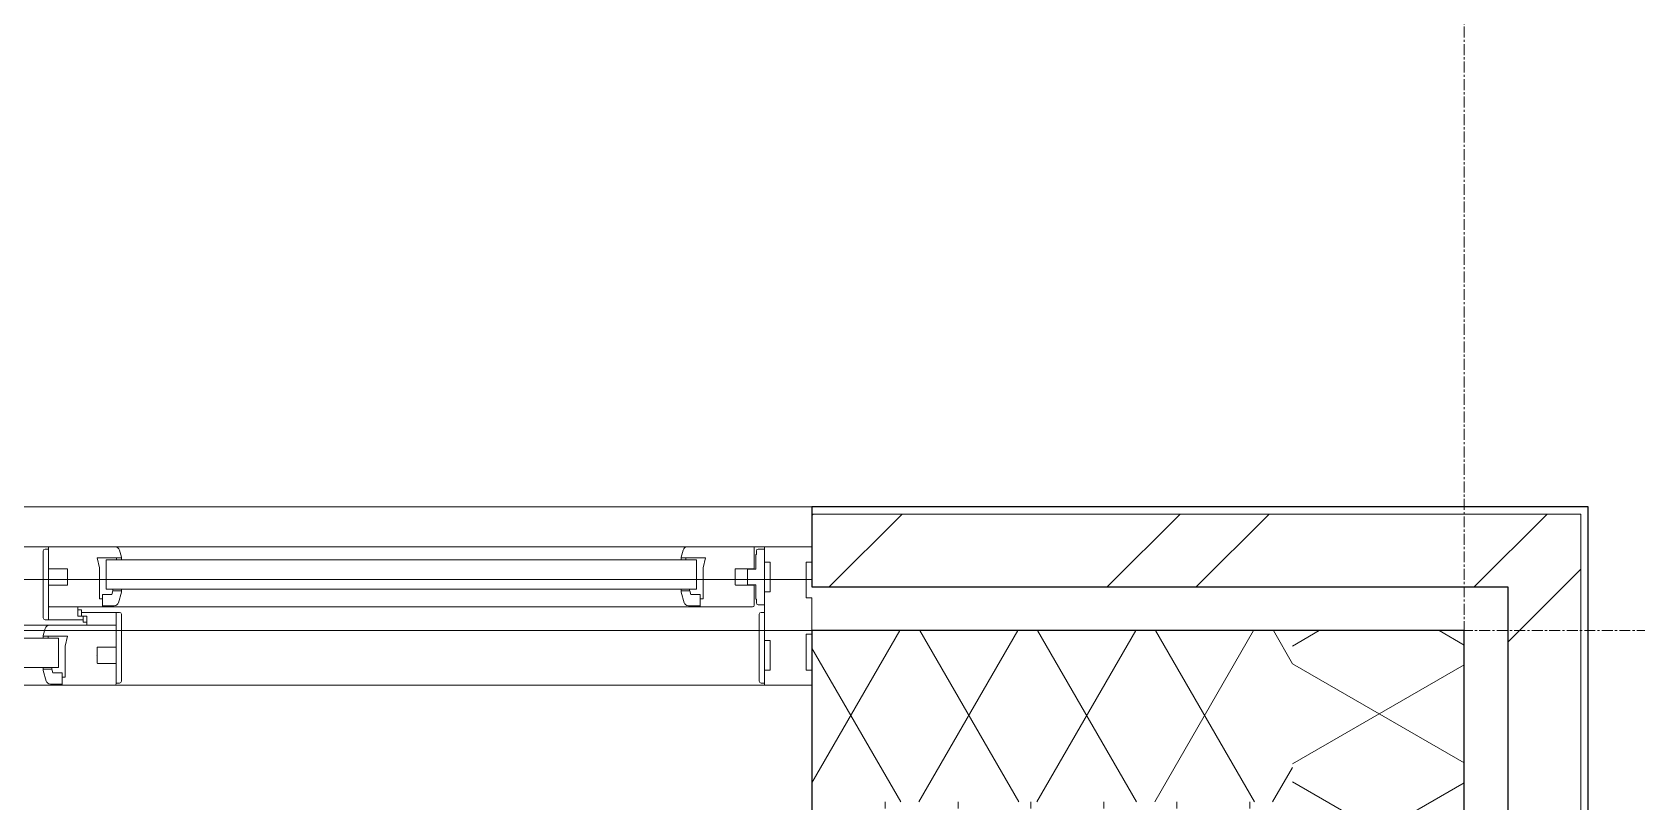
# Model space of a CAD drawing. Header units: millimetres. Extents: x -8546 to 211781, y -3000 to 31870.
# Drawn here: x 2531 to 4731, y 8738 to 9795 of the extents above; entities that cross this region are included whole.
import ezdxf

# ---------------------------------------------------------------- set-up
doc = ezdxf.new("R2010")
doc.units = ezdxf.units.MM
doc.linetypes.add('grid', pattern=[24, 15, -3, 3, -3])
for name, color, linetype, lineweight in [('A-DETL-GENF', 92, 'Continuous', 9), ('A-DOOR', 31, 'Continuous', 9), ('A-GENM', 13, 'Continuous', 9), ('A-WALL', 113, 'Continuous', 9), ('A-WALL-PATT', 111, 'Continuous', 25), ('I-WALL', 2, 'Continuous', 9), ('S-GRID', 1, 'Continuous', 9)]:
    doc.layers.add(name, color=color, linetype=linetype, lineweight=lineweight)
pattern_1 = [(45, (0, 0), (-251.447, 251.447), []), (45, (0, 381), (-251.447, 251.447), [])]

# ---------------------------------------------------------------- blocks, each defined once
blk = doc.blocks.new('Doors_GEALAN_S9000_Sliding-Door_Plan_C - Doors_GEALAN_S9000_Sliding-Door_Plan_C-2090526-Begane grond')
at = {"layer": 'A-DETL-GENF'}
for p, q in [((981.5, 0), (953.5, 0)), ((953.5, -30.1), (953.5, 0)), ((1045.2, 0), (981.5, 0)), ((1829.3, 0), (1893, 0)), ((1893, 0), (1921, 0)), ((1921, 0), (1921, -30.1)), ((1935.5, 0), (2000, 0)), ((2000, 0), (2000, -21)), ((946.5, -97.5), (946.5, -5.5)), ((949, -3), (953.5, -3)), ((953.5, -3), (953.5, -100)), ((1023.4, -29), (1020.4, -15)), ((1020.4, -15), (1046.3, -15)), ((1046.3, -15), (1053.5, -15)), ((1047, -15), (1053.5, -15)), ((1047, -18), (1047, -15)), ((1053.5, -18), (1047, -18)), ((1053.5, -14), (1050.9, -4.4)), ((1053.5, -15), (1053.5, -14)), ((1053.5, -15), (1053.5, -18)), ((1821, -14), (1823.6, -4.4)), ((1821, -15), (1821, -14)), ((1828.2, -15), (1821, -15)), ((1827.5, -15), (1821, -15)), ((1821, -15), (1821, -18)), ((1821, -18), (1827.5, -18)), ((1827.5, -18), (1827.5, -15)), ((1854.1, -15), (1828.2, -15)), ((1851.1, -29), (1854.1, -15)), ((1923, -30.4), (1923, -10.5)), ((1923, -10.5), (1924, -10.5)), ((1924, -10.5), (1924, -5.5)), ((1926.5, -3), (1935, -3)), ((1935, -0.5), (1935, -21)), ((1935, -3), (1935, -79.5)), ((1935, -21), (1943, -21)), ((1943, -21), (1943, -61.5)), ((2000, -21), (1992, -21)), ((1992, -21), (1992, -70)), ((979.5, -30.1), (953.5, -30.1)), ((979.5, -52.4), (979.5, -30.1)), ((1023.4, -71.2), (1023.4, -29)), ((1851.1, -71.2), (1851.1, -29)), ((1895, -40.9), (1894.7, -41.2)), ((1894.7, -41.2), (1895, -41.6)), ((1895, -30.6), (1895, -40.9)), ((1895, -41.6), (1895, -51.9)), ((1921, -30.1), (1895.5, -30.1)), ((1911.7, -52.1), (1911.7, -30.4)), ((1911.7, -30.4), (1923, -30.4)), ((953.5, -52.4), (979.5, -52.4)), ((953.5, -80), (953.5, -52.4)), ((1040.4, -65.5), (1027.5, -65.5)), ((1027.5, -65.5), (1027.5, -81)), ((1041.7, -60.5), (1040.4, -65.5)), ((1053.5, -60.5), (1041.7, -60.5)), ((1053.5, -58), (1042, -58)), ((1042, -58), (1042, -60.5)), ((1042, -60.5), (1053.5, -60.5)), ((1049.6, -76.6), (1053.5, -62)), ((1053.5, -60.5), (1053.5, -58)), ((1053.5, -62), (1053.5, -60.5)), ((1821, -58), (1832.5, -58)), ((1821, -60.5), (1821, -58)), ((1832.5, -60.5), (1821, -60.5)), ((1821, -62), (1821, -60.5)), ((1821, -60.5), (1832.8, -60.5)), ((1824.9, -76.6), (1821, -62)), ((1832.5, -58), (1832.5, -60.5)), ((1832.8, -60.5), (1834.1, -65.5)), ((1834.1, -65.5), (1847, -65.5)), ((1847, -65.5), (1847, -81)), ((1921, -52.4), (1895.5, -52.4)), ((1923, -52.1), (1911.7, -52.1)), ((1921, -80), (1921, -52.4)), ((1923, -72), (1923, -52.1)), ((1935, -61.5), (1935, -128.5)), ((1943, -61.5), (1935, -61.5)), ((953.5, -82.5), (953.5, -100)), ((954, -82.5), (953.5, -82.5)), ((994, -82.5), (954, -82.5)), ((956, -82.5), (1027.5, -82.5)), ((994, -95), (994, -82.5)), ((999, -86.5), (994, -86.5)), ((999, -95), (999, -86.5)), ((1027.5, -71.2), (1023.4, -71.2)), ((1027.5, -82.5), (1027.5, -71.2)), ((1027.5, -81), (1043.8, -81)), ((1847, -81), (1830.7, -81)), ((1847, -82.5), (1847, -71.2)), ((1847, -71.2), (1851.1, -71.2)), ((1918.5, -82.5), (1847, -82.5)), ((1924, -72), (1923, -72)), ((1924, -77), (1924, -72)), ((1935, -79.5), (1926.5, -79.5)), ((1992, -70), (2000, -70)), ((2000, -70), (2000, -120)), ((953.5, -100), (949, -100)), ((953.5, -100), (1001, -100)), ((954.8, -107.5), (1018.5, -107.5)), ((1001, -95), (994, -95)), ((1046.5, -90), (999, -90)), ((999, -90), (999, -95)), ((999, -95), (1006, -95)), ((1001, -95), (1001, -103.5)), ((1001, -100), (1001, -95)), ((1001, -103.5), (1006, -103.5)), ((1006, -95), (1006, -107.5)), ((1006, -107.5), (1046, -107.5)), ((1018.5, -107.5), (1046.5, -107.5)), ((1046, -107.5), (1046.5, -107.5)), ((1046.5, -107.5), (1046.5, -90)), ((1046.5, -187), (1046.5, -90)), ((1046.5, -90), (1051, -90)), ((1046.5, -108), (1046.5, -137.6)), ((1053.5, -92.5), (1053.5, -184.5)), ((1928, -92.5), (1928, -184.5)), ((1935, -90), (1930.5, -90)), ((1935, -187), (1935, -90)), ((946.5, -121.5), (949.1, -111.9)), ((946.5, -122.5), (946.5, -121.5)), ((953.7, -122.5), (946.5, -122.5)), ((953, -122.5), (946.5, -122.5)), ((946.5, -122.5), (946.5, -125.5)), ((946.5, -125.5), (953, -125.5)), ((953, -125.5), (953, -122.5)), ((979.6, -122.5), (953.7, -122.5)), ((976.6, -136.5), (979.6, -122.5)), ((1935, -128.5), (1943, -128.5)), ((1943, -128.5), (1943, -169)), ((2000, -120), (1992, -120)), ((1992, -120), (1992, -169)), ((976.6, -178.7), (976.6, -136.5)), ((1020.5, -148.4), (1020.1, -148.7)), ((1020.1, -148.7), (1020.5, -149.1)), ((1020.5, -138.1), (1020.5, -148.4)), ((1020.5, -149.1), (1020.5, -159.4)), ((1046.5, -137.6), (1021, -137.6)), ((946.5, -165.5), (958, -165.5)), ((946.5, -168), (946.5, -165.5)), ((958, -168), (946.5, -168)), ((946.5, -169.5), (946.5, -168)), ((946.5, -168), (958.3, -168)), ((950.4, -184.1), (946.5, -169.5)), ((958, -165.5), (958, -168)), ((958.3, -168), (959.6, -173)), ((959.6, -173), (972.5, -173)), ((972.5, -173), (972.5, -188.5)), ((1046.5, -159.9), (1021, -159.9)), ((1046.5, -187.5), (1046.5, -159.9)), ((1935, -169), (1935, -189.5)), ((1943, -169), (1935, -169)), ((1992, -169), (2000, -169)), ((2000, -169), (2000, -190)), ((972.5, -188.5), (956.2, -188.5)), ((972.5, -190), (972.5, -178.7)), ((972.5, -178.7), (976.6, -178.7)), ((1044, -190), (972.5, -190)), ((1051, -187), (1046.5, -187)), ((1930.5, -187), (1935, -187)), ((2000, -190), (1935.5, -190))]:
    blk.add_line(p, q, dxfattribs=at)
at = {"layer": 'A-DETL-GENF', "lineweight": 18}
for p, q in [((1032.5, -18), (1032.5, -58)), ((1842, -18), (1032.5, -18)), ((1842, -58), (1842, -18)), ((1032.5, -58), (1842, -58)), ((967.5, -125.5), (86, -125.5)), ((967.5, -165.5), (967.5, -125.5)), ((86, -165.5), (967.5, -165.5))]:
    blk.add_line(p, q, dxfattribs=at)
at = {"layer": 'A-DETL-GENF'}
for centre, radius, start, end in [((1045.2, -6), 6, 15, 90), ((1829.3, -6), 6, 90, 165), ((1935.5, -0.5), 0.5, 90, 180), ((949, -5.5), 2.5, 90, 180), ((1926.5, -5.5), 2.5, 90, 180), ((1895.5, -30.6), 0.5, 90, 180), ((1895.5, -51.9), 0.5, 180, 270), ((956, -80), 2.5, 180, 270), ((1043.8, -75), 6, 270, 345), ((1830.7, -75), 6, 195, 270), ((1918.5, -80), 2.5, 270, 0), ((1926.5, -77), 2.5, 180, 270), ((949, -97.5), 2.5, 180, 270), ((954.8, -113.5), 6, 90, 165), ((1051, -92.5), 2.5, 0, 90), ((1930.5, -92.5), 2.5, 90, 180), ((1021, -138.1), 0.5, 90, 180), ((1021, -159.4), 0.5, 180, 270), ((956.2, -182.5), 6, 195, 270), ((1044, -187.5), 2.5, 270, 0), ((1051, -184.5), 2.5, 270, 0), ((1930.5, -184.5), 2.5, 180, 270), ((1935.5, -189.5), 0.5, 180, 270)]:
    blk.add_arc(centre, radius, start, end, dxfattribs=at)
at = {"layer": 'A-GENM'}
for p, q in [((2000, 0), (-2000, 0)), ((1013.3, 0), (1861.2, 0)), ((1882.7, -82.5), (991.7, -82.5)), ((53.1, -107.5), (1000.4, -107.5)), ((-2000, -190), (2000, -190)), ((1009.8, -190), (55.5, -190)), ((1935, -190), (953.5, -190))]:
    blk.add_line(p, q, dxfattribs=at)

msp = doc.modelspace()

# ---------------------------------------------------------------- hatches: boundary and pattern name
at = {"layer": 'A-WALL-PATT', "lineweight": 9}
h = msp.add_hatch(dxfattribs=at)
h.set_pattern_fill('FP_12', color=256, style=0, pattern_type=2)
h.set_pattern_definition(pattern_1)
h.paths.add_polyline_path([(4553.7, 9033.5), (4653.7, 9033.5), (4653.7, 9133.5), (3599.7, 9133.5), (3599.7, 9033.5), (4237.7, 9033.5)])
h.paths.add_polyline_path([(-435.3, 9033.5), (-400.3, 9033.5), (-400.3, 9133.5), (-1302.8, 9133.5), (-1302.8, 9033.5)])
h = msp.add_hatch(dxfattribs=at)
h.set_pattern_fill('FP_12', color=256, style=0, pattern_type=2)
h.set_pattern_definition(pattern_1)
h.paths.add_polyline_path([(4553.7, 1700.4), (4653.7, 1700.4), (4653.7, 3771.4), (4553.7, 3771.4), (4553.7, 1800.4)])
h.paths.add_polyline_path([(4553.7, 4676.4), (4653.7, 4676.4), (4653.7, 6180.5), (4553.7, 6180.5), (4553.7, 5621.6)])
h.paths.add_polyline_path([(4653.7, 7400.5), (4653.7, 9033.5), (4553.7, 9033.5), (4553.7, 7400.5), (4583.7, 7400.5)])
h = msp.add_hatch(dxfattribs=at)
h.set_pattern_fill('FP_10', color=256, angle=60, style=0, pattern_type=2)
h.set_pattern_definition([(60, (1308.99, 8716.98), (-121.2436, 70), []), (120, (1308.99, 8716.98), (-121.2436, -70), [])])
h.paths.add_polyline_path([(4249.7, 8738.5), (4258.7, 8738.5), (4258.7, 8973.5), (3599.7, 8973.5), (3599.7, 8738.5), (4237.7, 8738.5)])
h.paths.add_polyline_path([(-400.3, 8738.5), (-400.3, 8973.5), (-1597.8, 8973.5), (-1597.8, 8738.5), (-435.3, 8738.5)])
h = msp.add_hatch(dxfattribs=at)
h.set_pattern_fill('FP_34', color=256, angle=60, style=0, pattern_type=2)
h.set_pattern_definition([(330, (4237.24, 5545.18), (70, 121.2436), []), (30, (4237.24, 5545.18), (-70, 121.2436), [])])
h.paths.add_polyline_path([(4493.7, 2095.4), (4493.7, 3052.4), (4258.7, 3052.4), (4258.7, 2095.4)])
h.paths.add_polyline_path([(4493.7, 3141.4), (4493.7, 3771.4), (4370.5, 3771.4), (4370.5, 3718.4), (4258.7, 3718.4), (4258.7, 3141.4)])
h.paths.add_polyline_path([(4262.5, 3761.4), (4296.5, 3761.4), (4296.5, 3771.4), (4258.7, 3771.4), (4258.7, 3761.4)])
h.paths.add_polyline_path([(4410, 4676.4), (4493.7, 4676.4), (4493.7, 4706.4), (4373, 4705.8), (4373, 4676.4), (4408, 4676.4)])
h.paths.add_polyline_path([(4493.7, 4795.4), (4493.7, 6127.5), (4363.7, 6127.5), (4363.7, 6170.5), (4429.7, 6170.5), (4429.7, 6180.5), (4258.7, 6180.5), (4258.7, 4795.4)])
h.paths.add_polyline_path([(4363.7, 7400.5), (4429.7, 7400.5), (4429.7, 7410.5), (4363.7, 7410.5), (4363.7, 7453.5), (4493.7, 7453.5), (4493.7, 8973.5), (4258.7, 8973.5), (4258.7, 7400.5)])
h = msp.add_hatch(dxfattribs=at)
h.set_pattern_fill('FP_3', color=256, style=0, pattern_type=2)
h.set_pattern_definition([(90, (0, 0), (-100, 6e-15), [])])
h.paths.add_polyline_path([(4249.7, 8729.5), (4249.7, 8738.5), (3599.7, 8738.5), (3599.7, 8729.5), (4237.7, 8729.5)])
h.paths.add_polyline_path([(-435.3, 8729.5), (-400.3, 8729.5), (-400.3, 8738.5), (-1606.8, 8738.5), (-1606.8, 8729.5), (-1603.6, 8729.5)])

# ---------------------------------------------------------------- linework, layer by layer
at = {"layer": 'A-WALL'}
for p, q in [((-400.3, 9143.5), (3599.7, 9143.5)), ((3599.7, 9133.5), (4653.7, 9133.5)), ((4653.7, 9133.5), (4653.7, 7400.5)), ((3599.7, 9043.5), (-400.3, 9043.5))]:
    msp.add_line(p, q, dxfattribs=at)
at = {"layer": 'A-WALL', "lineweight": 25}
for p, q in [((4663.7, 9143.5), (3599.7, 9143.5)), ((3599.7, 9143.5), (3599.7, 9033.5)), ((4663.7, 7400.5), (4663.7, 9143.5)), ((3599.7, 9033.5), (4553.7, 9033.5)), ((4553.7, 9033.5), (4553.7, 7400.5))]:
    msp.add_line(p, q, dxfattribs=at)
at = {"layer": 'I-WALL'}
for p, q in [((-400.3, 8973.5), (3599.7, 8973.5)), ((-400.3, 8898.5), (3599.7, 8898.5))]:
    msp.add_line(p, q, dxfattribs=at)
at = {"layer": 'I-WALL', "lineweight": 25}
for p, q in [((4493.7, 8973.5), (3599.7, 8973.5)), ((3599.7, 8973.5), (3599.7, 8717)), ((4493.7, 7453.5), (4493.7, 8973.5))]:
    msp.add_line(p, q, dxfattribs=at)
at = {"layer": 'S-GRID', "linetype": 'grid'}
for p, q in [((4493.7, -988.7), (4493.7, 13256.3)), ((6521.6, 8973.5), (-7016.6, 8973.5))]:
    msp.add_line(p, q, dxfattribs=at)

# ---------------------------------------------------------------- block references
at = {"layer": 'A-DOOR'}
msp.add_blockref('Doors_GEALAN_S9000_Sliding-Door_Plan_C - Doors_GEALAN_S9000_Sliding-Door_Plan_C-2090526-Begane grond', (1599.7, 9088.5), dxfattribs=at)

doc.saveas('drawing.dxf')
